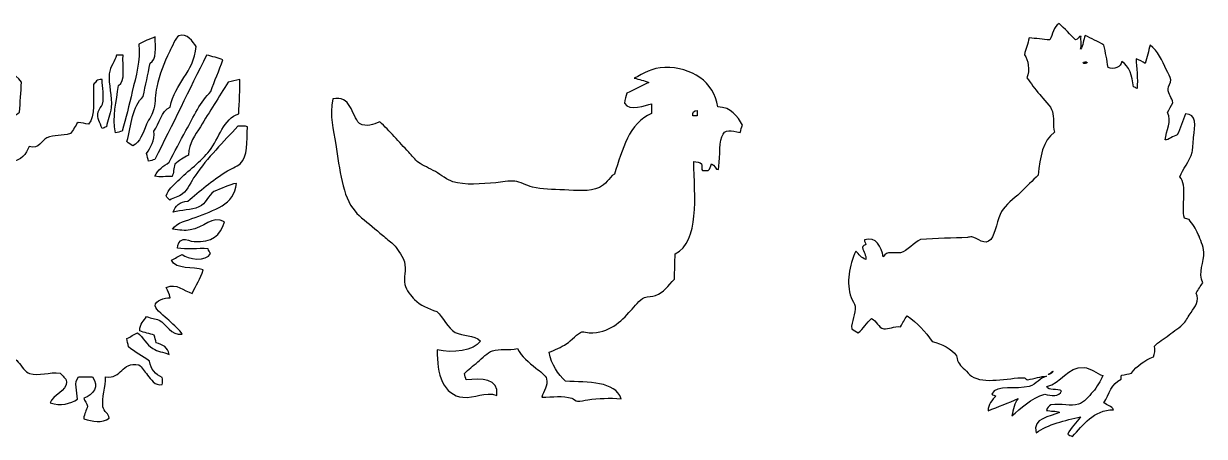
# Model space of a CAD drawing. Header units: centimetres. Extents: x -66 to 65, y -66 to 66.
# Drawn here: x -13.32 to 1.79, y -2.05 to 3.23 of the extents above; entities that cross this region are included whole.
import ezdxf

# ---------------------------------------------------------------- set-up
doc = ezdxf.new("R2010")
doc.units = ezdxf.units.CM
doc.header["$MEASUREMENT"] = 0
doc.layers.add('Layer 1', color=7, linetype='Continuous')

msp = doc.modelspace()

# ---------------------------------------------------------------- linework, layer by layer
at = {"layer": 'Layer 1'}
for points, knots in [([(-0.58831, -1.56724), (-0.71253, -1.62346), (-0.84898, -1.66752), (-0.9732, -1.72377), (-0.9732, -1.72377), (-0.97915, -1.64823), (-0.92319, -1.57809), (-0.87533, -1.53462), (-0.87533, -1.53462), (-0.88639, -1.51959), (-0.91888, -1.52599), (-0.92753, -1.50856), (-0.92753, -1.50856), (-0.86578, -1.3805), (-0.61008, -1.4571), (-0.45133, -1.41069), (-0.45133, -1.41069), (-0.35021, -1.38114), (-0.31454, -1.30541), (-0.22953, -1.28022), (-0.22953, -1.28022), (-0.29361, -1.28361), (-0.39061, -1.31049), (-0.46437, -1.32589), (-0.46437, -1.32589), (-0.49313, -1.33076), (-0.49109, -1.30478), (-0.51004, -1.2998), (-0.51004, -1.2998), (-0.73012, -1.30062), (-1.02473, -1.38867), (-1.18848, -1.28025), (-1.18848, -1.28025), (-1.21563, -1.26228), (-1.24468, -1.22183), (-1.27331, -1.19548), (-1.27331, -1.19548), (-1.32816, -1.14481), (-1.36869, -1.11579), (-1.37764, -1.01932), (-1.37764, -1.01932), (-1.45093, -0.92732), (-1.56073, -0.87189), (-1.6908, -0.8367), (-1.6908, -0.8367), (-1.77859, -0.70922), (-1.88183, -0.59717), (-2.01042, -0.5105), (-2.01042, -0.5105), (-2.04579, -0.54908), (-2.06736, -0.60146), (-2.09522, -0.6475), (-2.09522, -0.6475), (-2.1805, -0.63837), (-2.24791, -0.68452), (-2.31051, -0.67361), (-2.31051, -0.67361), (-2.38086, -0.66131), (-2.40507, -0.56902), (-2.46709, -0.54312), (-2.46709, -0.54312), (-2.53054, -0.59707), (-2.57274, -0.67226), (-2.63666, -0.72576), (-2.63666, -0.72576), (-2.66836, -0.71179), (-2.69569, -0.69348), (-2.72146, -0.67358), (-2.72146, -0.67358), (-2.73056, -0.58296), (-2.66489, -0.48057), (-2.67579, -0.38651), (-2.67579, -0.38651), (-2.67981, -0.35169), (-2.71381, -0.31399), (-2.72799, -0.27565), (-2.72799, -0.27565), (-2.79707, -0.08854), (-2.74953, 0.13633), (-2.66928, 0.318), (-2.66928, 0.318), (-2.62666, 0.28233), (-2.60335, 0.22735), (-2.53879, 0.21362), (-2.53879, 0.21362), (-2.53331, 0.25831), (-2.57192, 0.31527), (-2.58446, 0.36369), (-2.58446, 0.36369), (-2.58351, 0.39097), (-2.55525, 0.39094), (-2.53879, 0.40282), (-2.53879, 0.40282), (-2.53972, 0.42798), (-2.56083, 0.43298), (-2.55834, 0.46153), (-2.55834, 0.46153), (-2.40263, 0.51453), (-2.34323, 0.36546), (-2.31699, 0.24626), (-2.31699, 0.24626), (-2.27357, 0.33027), (-2.17218, 0.28473), (-2.09519, 0.29844), (-2.09519, 0.29844), (-2.01269, 0.31318), (-1.91593, 0.43579), (-1.84079, 0.46804), (-1.84079, 0.46804), (-1.63822, 0.48397), (-1.41949, 0.48225), (-1.24064, 0.49413), (-1.24064, 0.49413), (-1.2226, 0.49537), (-1.19974, 0.50336), (-1.1819, 0.50064), (-1.1819, 0.50064), (-1.11769, 0.49104), (-1.00944, 0.38018), (-0.94057, 0.46804), (-0.94057, 0.46804), (-0.87776, 0.54813), (-0.8554, 0.73649), (-0.80357, 0.82684), (-0.80357, 0.82684), (-0.75883, 0.90481), (-0.63696, 0.99345), (-0.5687, 1.06168), (-0.5687, 1.06168), (-0.48033, 1.15008), (-0.40572, 1.22027), (-0.33388, 1.29002), (-0.33388, 1.29002), (-0.31213, 1.52047), (-0.27435, 1.73494), (-0.1251, 1.83797), (-0.1251, 1.83797), (-0.15352, 1.93565), (-0.12753, 2.02492), (-0.15119, 2.10541), (-0.15119, 2.10541), (-0.16923, 2.16679), (-0.27255, 2.26839), (-0.31428, 2.32068), (-0.31428, 2.32068), (-0.37476, 2.39648), (-0.43157, 2.46326), (-0.47737, 2.53597), (-0.47737, 2.53597), (-0.44041, 2.62887), (-0.45808, 2.76838), (-0.50997, 2.82953), (-0.50997, 2.82953), (-0.49333, 2.90422), (-0.46544, 2.96767), (-0.45126, 3.0448), (-0.45126, 3.0448), (-0.35871, 3.03953), (-0.27603, 3.0244), (-0.18379, 3.01871), (-0.18379, 3.01871), (-0.14826, 3.09187), (-0.13717, 3.18953), (-0.06637, 3.22744), (-0.06637, 3.22744), (0.00763, 3.16227), (0.07434, 3.08983), (0.14236, 3.01871), (0.14236, 3.01871), (0.17374, 3.02228), (0.18789, 3.07737), (0.21414, 3.06438), (0.21414, 3.06438), (0.21036, 3.01162), (0.2221, 2.94339), (0.2076, 2.90129), (0.2076, 2.90129), (0.24141, 2.94577), (0.24575, 3.01969), (0.26634, 3.07742), (0.26634, 3.07742), (0.34619, 3.03548), (0.43144, 2.999), (0.50772, 2.95346), (0.50772, 2.95346), (0.52582, 2.85855), (0.54794, 2.76756), (0.5599, 2.66644), (0.5599, 2.66644), (0.63306, 2.63114), (0.72989, 2.67099), (0.73603, 2.7447), (0.73603, 2.7447), (0.83332, 2.68329), (0.87025, 2.56148), (0.88605, 2.41852), (0.88605, 2.41852), (0.90611, 2.41685), (0.91537, 2.40439), (0.93172, 2.39897), (0.93172, 2.39897), (0.94431, 2.51475), (0.92161, 2.67578), (0.91868, 2.7773), (0.91868, 2.7773), (0.96194, 2.76185), (0.99996, 2.74116), (1.0361, 2.71859), (1.0361, 2.71859), (1.06007, 2.79466), (1.0774, 2.87737), (1.10137, 2.95343), (1.10137, 2.95343), (1.19659, 2.88006), (1.25372, 2.75997), (1.3101, 2.63379), (1.3101, 2.63379), (1.32777, 2.59421), (1.36003, 2.54312), (1.36233, 2.50983), (1.36233, 2.50983), (1.36511, 2.46826), (1.33, 2.43167), (1.32971, 2.39241), (1.32971, 2.39241), (1.32918, 2.32261), (1.37937, 2.28089), (1.38842, 2.2163), (1.38842, 2.2163), (1.36842, 2.17323), (1.34643, 2.13216), (1.3232, 2.09237), (1.3232, 2.09237), (1.37882, 1.98291), (1.30428, 1.85774), (1.29055, 1.7401), (1.29055, 1.7401), (1.33915, 1.73946), (1.39133, 1.79148), (1.44713, 1.80532), (1.44713, 1.80532), (1.48716, 1.88927), (1.51425, 1.98611), (1.55151, 2.07276), (1.55151, 2.07276), (1.70322, 2.0716), (1.67314, 1.92465), (1.65589, 1.77272), (1.65589, 1.77272), (1.64787, 1.70229), (1.64504, 1.6213), (1.63631, 1.58354), (1.63631, 1.58354), (1.6085, 1.46331), (1.51119, 1.36346), (1.47973, 1.27041), (1.47973, 1.27041), (1.5822, 1.15495), (1.49521, 0.89393), (1.53849, 0.74201), (1.53849, 0.74201), (1.55532, 0.73275), (1.57932, 0.73069), (1.59715, 0.72246), (1.59715, 0.72246), (1.64057, 0.67034), (1.68531, 0.60424), (1.71457, 0.53331), (1.71457, 0.53331), (1.74116, 0.46891), (1.78188, 0.37998), (1.78635, 0.305), (1.78635, 0.305), (1.79355, 0.1835), (1.70954, 0.04042), (1.77331, -0.08642), (1.77331, -0.08642), (1.74344, -0.1283), (1.71547, -0.17212), (1.68851, -0.21689), (1.68851, -0.21689), (1.73378, -0.31772), (1.6748, -0.38778), (1.62326, -0.46478), (1.62326, -0.46478), (1.59058, -0.5136), (1.56204, -0.56926), (1.53193, -0.60178), (1.53193, -0.60178), (1.48269, -0.65501), (1.40215, -0.70441), (1.34278, -0.75183), (1.34278, -0.75183), (1.27364, -0.807), (1.20451, -0.8474), (1.1536, -0.89531), (1.1536, -0.89531), (1.17048, -0.93775), (1.15786, -1.00276), (1.14056, -1.03234), (1.14056, -1.03234), (1.0283, -1.08314), (0.92781, -1.14577), (0.86005, -1.2411), (0.86005, -1.2411), (0.82198, -1.25303), (0.77792, -1.25904), (0.73612, -1.26719), (0.73612, -1.26719), (0.72138, -1.27206), (0.73353, -1.30378), (0.72958, -1.31939), (0.72958, -1.31939), (0.60509, -1.36889), (0.57575, -1.51344), (0.50781, -1.61948), (0.50781, -1.61948), (0.54223, -1.65676), (0.61303, -1.65774), (0.63174, -1.71079), (0.63174, -1.71079), (0.36657, -1.70981), (0.24804, -1.90902), (0.10334, -2.04999), (0.10334, -2.04999), (0.07916, -2.04592), (0.06516, -2.03165), (0.04463, -2.0239), (0.04463, -2.0239), (0.08268, -1.93368), (0.15665, -1.87936), (0.20769, -1.8021), (0.20769, -1.8021), (0.0192, -1.84409), (-0.21556, -1.89637), (-0.35984, -2.00432), (-0.35984, -2.00432), (-0.41371, -1.81493), (-0.18238, -1.79964), (-0.05975, -1.74341), (-0.05975, -1.74341), (-0.10515, -1.72359), (-0.17651, -1.7297), (-0.22935, -1.71732), (-0.22935, -1.71732), (-0.22435, -1.67888), (-0.19167, -1.66803), (-0.17064, -1.64556), (-0.17064, -1.64556), (-0.03546, -1.63138), (0.08114, -1.66712), (0.18163, -1.63905), (0.18163, -1.63905), (0.25077, -1.61971), (0.31868, -1.5339), (0.36425, -1.48244), (0.36425, -1.48244), (0.42251, -1.41677), (0.46434, -1.34314), (0.49474, -1.27371), (0.49474, -1.27371), (0.41288, -1.2445), (0.34033, -1.17687), (0.25336, -1.16936), (0.25336, -1.16936), (0.04212, -1.15105), (-0.04382, -1.37992), (-0.22281, -1.41071), (-0.22281, -1.41071), (-0.2122, -1.47252), (-0.07845, -1.43378), (-0.03366, -1.46942), (-0.03366, -1.46942), (-0.06446, -1.5475), (-0.1691, -1.53607), (-0.24895, -1.50858), (-0.24895, -1.50858), (-0.42656, -1.5615), (-0.55933, -1.69392), (-0.67294, -1.78906), (-0.67294, -1.78906), (-0.64922, -1.71073), (-0.64247, -1.61527), (-0.58831, -1.56724)], [0, 0, 0, 0, 0.01030928, 0.01030928, 0.01030928, 0.01030928, 0.02061856, 0.02061856, 0.02061856, 0.02061856, 0.03092784, 0.03092784, 0.03092784, 0.03092784, 0.04123711, 0.04123711, 0.04123711, 0.04123711, 0.05154639, 0.05154639, 0.05154639, 0.05154639, 0.06185567, 0.06185567, 0.06185567, 0.06185567, 0.07216495, 0.07216495, 0.07216495, 0.07216495, 0.08247423, 0.08247423, 0.08247423, 0.08247423, 0.09278351, 0.09278351, 0.09278351, 0.09278351, 0.10309278, 0.10309278, 0.10309278, 0.10309278, 0.11340206, 0.11340206, 0.11340206, 0.11340206, 0.12371134, 0.12371134, 0.12371134, 0.12371134, 0.13402062, 0.13402062, 0.13402062, 0.13402062, 0.1443299, 0.1443299, 0.1443299, 0.1443299, 0.15463918, 0.15463918, 0.15463918, 0.15463918, 0.16494845, 0.16494845, 0.16494845, 0.16494845, 0.17525773, 0.17525773, 0.17525773, 0.17525773, 0.18556701, 0.18556701, 0.18556701, 0.18556701, 0.19587629, 0.19587629, 0.19587629, 0.19587629, 0.20618557, 0.20618557, 0.20618557, 0.20618557, 0.21649485, 0.21649485, 0.21649485, 0.21649485, 0.22680412, 0.22680412, 0.22680412, 0.22680412, 0.2371134, 0.2371134, 0.2371134, 0.2371134, 0.24742268, 0.24742268, 0.24742268, 0.24742268, 0.25773196, 0.25773196, 0.25773196, 0.25773196, 0.26804124, 0.26804124, 0.26804124, 0.26804124, 0.27835052, 0.27835052, 0.27835052, 0.27835052, 0.28865979, 0.28865979, 0.28865979, 0.28865979, 0.29896907, 0.29896907, 0.29896907, 0.29896907, 0.30927835, 0.30927835, 0.30927835, 0.30927835, 0.31958763, 0.31958763, 0.31958763, 0.31958763, 0.32989691, 0.32989691, 0.32989691, 0.32989691, 0.34020619, 0.34020619, 0.34020619, 0.34020619, 0.35051546, 0.35051546, 0.35051546, 0.35051546, 0.36082474, 0.36082474, 0.36082474, 0.36082474, 0.37113402, 0.37113402, 0.37113402, 0.37113402, 0.3814433, 0.3814433, 0.3814433, 0.3814433, 0.39175258, 0.39175258, 0.39175258, 0.39175258, 0.40206186, 0.40206186, 0.40206186, 0.40206186, 0.41237113, 0.41237113, 0.41237113, 0.41237113, 0.42268041, 0.42268041, 0.42268041, 0.42268041, 0.43298969, 0.43298969, 0.43298969, 0.43298969, 0.44329897, 0.44329897, 0.44329897, 0.44329897, 0.45360825, 0.45360825, 0.45360825, 0.45360825, 0.46391753, 0.46391753, 0.46391753, 0.46391753, 0.4742268, 0.4742268, 0.4742268, 0.4742268, 0.48453608, 0.48453608, 0.48453608, 0.48453608, 0.49484536, 0.49484536, 0.49484536, 0.49484536, 0.50515464, 0.50515464, 0.50515464, 0.50515464, 0.51546392, 0.51546392, 0.51546392, 0.51546392, 0.5257732, 0.5257732, 0.5257732, 0.5257732, 0.53608247, 0.53608247, 0.53608247, 0.53608247, 0.54639175, 0.54639175, 0.54639175, 0.54639175, 0.55670103, 0.55670103, 0.55670103, 0.55670103, 0.56701031, 0.56701031, 0.56701031, 0.56701031, 0.57731959, 0.57731959, 0.57731959, 0.57731959, 0.58762887, 0.58762887, 0.58762887, 0.58762887, 0.59793814, 0.59793814, 0.59793814, 0.59793814, 0.60824742, 0.60824742, 0.60824742, 0.60824742, 0.6185567, 0.6185567, 0.6185567, 0.6185567, 0.62886598, 0.62886598, 0.62886598, 0.62886598, 0.63917526, 0.63917526, 0.63917526, 0.63917526, 0.64948454, 0.64948454, 0.64948454, 0.64948454, 0.65979381, 0.65979381, 0.65979381, 0.65979381, 0.67010309, 0.67010309, 0.67010309, 0.67010309, 0.68041237, 0.68041237, 0.68041237, 0.68041237, 0.69072165, 0.69072165, 0.69072165, 0.69072165, 0.70103093, 0.70103093, 0.70103093, 0.70103093, 0.71134021, 0.71134021, 0.71134021, 0.71134021, 0.72164948, 0.72164948, 0.72164948, 0.72164948, 0.73195876, 0.73195876, 0.73195876, 0.73195876, 0.74226804, 0.74226804, 0.74226804, 0.74226804, 0.75257732, 0.75257732, 0.75257732, 0.75257732, 0.7628866, 0.7628866, 0.7628866, 0.7628866, 0.77319588, 0.77319588, 0.77319588, 0.77319588, 0.78350515, 0.78350515, 0.78350515, 0.78350515, 0.79381443, 0.79381443, 0.79381443, 0.79381443, 0.80412371, 0.80412371, 0.80412371, 0.80412371, 0.81443299, 0.81443299, 0.81443299, 0.81443299, 0.82474227, 0.82474227, 0.82474227, 0.82474227, 0.83505155, 0.83505155, 0.83505155, 0.83505155, 0.84536082, 0.84536082, 0.84536082, 0.84536082, 0.8556701, 0.8556701, 0.8556701, 0.8556701, 0.86597938, 0.86597938, 0.86597938, 0.86597938, 0.87628866, 0.87628866, 0.87628866, 0.87628866, 0.88659794, 0.88659794, 0.88659794, 0.88659794, 0.89690722, 0.89690722, 0.89690722, 0.89690722, 0.90721649, 0.90721649, 0.90721649, 0.90721649, 0.91752577, 0.91752577, 0.91752577, 0.91752577, 0.92783505, 0.92783505, 0.92783505, 0.92783505, 0.93814433, 0.93814433, 0.93814433, 0.93814433, 0.94845361, 0.94845361, 0.94845361, 0.94845361, 0.95876289, 0.95876289, 0.95876289, 0.95876289, 0.96907216, 0.96907216, 0.96907216, 0.96907216, 0.97938144, 0.97938144, 0.97938144, 0.97938144, 1, 1, 1, 1]), ([(-11.1141, 2.93522), (-11.14315, 2.59576), (-11.38876, 2.47286), (-11.44573, 2.16137), (-11.44573, 2.16137), (-11.5654, 2.10909), (-11.57691, 1.94862), (-11.65454, 1.85429), (-11.65454, 1.85429), (-11.63747, 1.73274), (-11.70111, 1.6444), (-11.74667, 1.5656), (-11.74667, 1.5656), (-11.7346, 1.53673), (-11.7322, 1.49816), (-11.72209, 1.46736), (-11.72209, 1.46736), (-11.691, 1.47109), (-11.66811, 1.48297), (-11.64227, 1.49191), (-11.64227, 1.49191), (-11.41542, 1.93038), (-11.20306, 2.38345), (-10.97896, 2.82464), (-10.97896, 2.82464), (-10.90615, 2.80739), (-10.83394, 2.7895), (-10.77012, 2.76323), (-10.77012, 2.76323), (-10.82103, 2.62784), (-10.87712, 2.49761), (-10.92368, 2.35789), (-10.92368, 2.35789), (-11.05706, 2.2401), (-11.14794, 2.03221), (-11.24303, 1.86042), (-11.24303, 1.86042), (-11.31862, 1.72384), (-11.38956, 1.58824), (-11.45798, 1.4551), (-11.45798, 1.4551), (-11.53026, 1.40658), (-11.60366, 1.35919), (-11.64226, 1.27698), (-11.64226, 1.27698), (-11.58045, 1.26301), (-11.49303, 1.27465), (-11.42115, 1.27084), (-11.42115, 1.27084), (-11.40104, 1.31627), (-11.39956, 1.38027), (-11.38429, 1.43054), (-11.38429, 1.43054), (-11.33479, 1.47727), (-11.27245, 1.51116), (-11.21231, 1.54722), (-11.21231, 1.54722), (-11.20477, 1.70589), (-11.12791, 1.79871), (-11.05875, 1.90957), (-11.05875, 1.90957), (-10.94024, 2.09975), (-10.82184, 2.29081), (-10.70254, 2.48075), (-10.70254, 2.48075), (-10.65367, 2.49125), (-10.60636, 2.50332), (-10.55517, 2.51147), (-10.55517, 2.51147), (-10.55104, 2.40302), (-10.56014, 2.21228), (-10.56745, 2.07541), (-10.56745, 2.07541), (-10.76369, 2.01151), (-10.81973, 1.75942), (-10.9421, 1.60249), (-10.9421, 1.60249), (-11.0482, 1.46647), (-11.21772, 1.34529), (-11.34744, 1.21556), (-11.34744, 1.21556), (-11.4152, 1.14777), (-11.47097, 1.11219), (-11.49481, 1.02519), (-11.49481, 1.02519), (-11.49002, 0.9972), (-11.46163, 0.9928), (-11.45184, 0.96987), (-11.45184, 0.96987), (-11.40321, 1.00427), (-11.33394, 1.01096), (-11.28597, 1.04975), (-11.28597, 1.04975), (-11.22316, 1.10058), (-11.17694, 1.2094), (-11.12629, 1.28314), (-11.12629, 1.28314), (-10.96915, 1.51206), (-10.75915, 1.71817), (-10.57971, 1.91571), (-10.57971, 1.91571), (-10.54002, 1.9124), (-10.48658, 1.92283), (-10.45684, 1.90957), (-10.45684, 1.90957), (-10.46592, 1.71111), (-10.44517, 1.53561), (-10.54897, 1.43665), (-10.54897, 1.43665), (-10.59472, 1.39307), (-10.67457, 1.36992), (-10.73323, 1.33227), (-10.73323, 1.33227), (-10.90481, 1.22207), (-11.06962, 1.08555), (-11.21842, 0.95762), (-11.21842, 0.95762), (-11.32603, 0.95471), (-11.37688, 0.89502), (-11.40879, 0.81636), (-11.40879, 0.81636), (-11.30071, 0.84644), (-11.17794, 0.8407), (-11.07716, 0.88391), (-11.07716, 0.88391), (-10.98882, 0.92182), (-10.95839, 1.03401), (-10.88674, 1.08047), (-10.88674, 1.08047), (-10.79281, 1.11362), (-10.69137, 1.17146), (-10.59813, 1.18487), (-10.59813, 1.18487), (-10.62528, 0.90851), (-10.88385, 0.843), (-11.12629, 0.74884), (-11.12629, 0.74884), (-11.23099, 0.70817), (-11.35338, 0.6873), (-11.41495, 0.60144), (-11.41495, 0.60144), (-11.32989, 0.58612), (-11.2566, 0.57842), (-11.1877, 0.58916), (-11.1877, 0.58916), (-11.02337, 0.61475), (-10.89907, 0.77963), (-10.75167, 0.69354), (-10.75167, 0.69354), (-10.79964, 0.51894), (-10.90883, 0.42631), (-11.1386, 0.44171), (-11.1386, 0.44171), (-11.18638, 0.44491), (-11.24054, 0.47214), (-11.27989, 0.46632), (-11.27989, 0.46632), (-11.32971, 0.45889), (-11.35403, 0.39713), (-11.35355, 0.35575), (-11.35355, 0.35575), (-11.23483, 0.34141), (-11.0895, 0.35371), (-10.96048, 0.34964), (-10.96048, 0.34964), (-10.95371, 0.32572), (-10.94352, 0.30519), (-10.92979, 0.2882), (-10.92979, 0.2882), (-10.97392, 0.18131), (-11.22435, 0.21171), (-11.29214, 0.27592), (-11.29214, 0.27592), (-11.34077, 0.25494), (-11.38041, 0.22499), (-11.42726, 0.20221), (-11.42726, 0.20221), (-11.37797, 0.07545), (-11.14982, 0.12754), (-11.02189, 0.07936), (-11.02189, 0.07936), (-11.05679, -0.03309), (-11.11807, -0.11929), (-11.16315, -0.22155), (-11.16315, -0.22155), (-11.27393, -0.19215), (-11.36206, -0.08352), (-11.49481, -0.14786), (-11.49481, -0.14786), (-11.47764, -0.19003), (-11.45697, -0.22874), (-11.4457, -0.27684), (-11.4457, -0.27684), (-11.51933, -0.27896), (-11.63821, -0.30912), (-11.63607, -0.38122), (-11.63607, -0.38122), (-11.63456, -0.43279), (-11.51005, -0.52187), (-11.46412, -0.56548), (-11.46412, -0.56548), (-11.39234, -0.63361), (-11.32455, -0.68317), (-11.29214, -0.74357), (-11.29214, -0.74357), (-11.43467, -0.76087), (-11.49312, -0.61358), (-11.58694, -0.56548), (-11.58694, -0.56548), (-11.6411, -0.53773), (-11.6842, -0.54918), (-11.74664, -0.51637), (-11.74664, -0.51637), (-11.77728, -0.57577), (-11.83967, -0.6035), (-11.83263, -0.70065), (-11.83263, -0.70065), (-11.77918, -0.72703), (-11.70669, -0.73438), (-11.64835, -0.7559), (-11.64835, -0.7559), (-11.64025, -0.78876), (-11.63189, -0.82131), (-11.6238, -0.85417), (-11.6238, -0.85417), (-11.54122, -0.876), (-11.47346, -0.91264), (-11.45796, -1.00157), (-11.45796, -1.00157), (-11.53435, -0.9718), (-11.60713, -0.96479), (-11.6668, -0.92788), (-11.6668, -0.92788), (-11.74795, -0.87761), (-11.78954, -0.78154), (-11.86331, -0.72521), (-11.86331, -0.72521), (-11.91083, -0.74733), (-11.95097, -0.77678), (-11.99843, -0.7989), (-11.99843, -0.7989), (-11.99608, -0.83748), (-11.98409, -0.8665), (-11.98001, -0.9033), (-11.98001, -0.9033), (-11.89854, -0.97331), (-11.79821, -1.02451), (-11.70979, -1.08756), (-11.70979, -1.08756), (-11.69391, -1.19453), (-11.63211, -1.25557), (-11.55009, -1.29637), (-11.55009, -1.29637), (-11.5403, -1.31547), (-11.5403, -1.36942), (-11.55009, -1.3885), (-11.55009, -1.3885), (-11.64727, -1.4067), (-11.68786, -1.32032), (-11.73435, -1.26565), (-11.73435, -1.26565), (-11.77605, -1.2166), (-11.80658, -1.1663), (-11.84492, -1.13669), (-11.84492, -1.13669), (-12.08262, -1.09343), (-12.05312, -1.31745), (-12.27484, -1.29023), (-12.27484, -1.29023), (-12.2673, -1.41347), (-12.32477, -1.55807), (-12.30553, -1.67099), (-12.30553, -1.67099), (-12.29463, -1.73507), (-12.22928, -1.76021), (-12.22568, -1.81842), (-12.22568, -1.81842), (-12.32125, -1.88404), (-12.43796, -1.85866), (-12.55117, -1.82456), (-12.55117, -1.82456), (-12.54773, -1.75839), (-12.51751, -1.71904), (-12.50206, -1.66486), (-12.50206, -1.66486), (-12.51254, -1.62417), (-12.54196, -1.60237), (-12.55117, -1.56046), (-12.55117, -1.56046), (-12.43068, -1.52718), (-12.34625, -1.40698), (-12.44065, -1.29024), (-12.44065, -1.29024), (-12.5, -1.29024), (-12.5594, -1.29024), (-12.61871, -1.29024), (-12.61871, -1.29024), (-12.68165, -1.35964), (-12.63601, -1.47177), (-12.63101, -1.57276), (-12.63101, -1.57276), (-12.72319, -1.63282), (-12.84434, -1.66563), (-12.98105, -1.62187), (-12.98105, -1.62187), (-12.95404, -1.52374), (-12.76224, -1.46801), (-12.77224, -1.35165), (-12.77224, -1.35165), (-12.77653, -1.30151), (-12.82788, -1.28418), (-12.85206, -1.24108), (-12.85206, -1.24108), (-12.99187, -1.22438), (-13.12249, -1.28087), (-13.24513, -1.24722), (-13.24513, -1.24722), (-13.29342, -1.23399), (-13.35088, -1.14567), (-13.39253, -1.09982), (-13.39253, -1.09982), (-13.43624, -1.05172), (-13.49611, -0.98475), (-13.53993, -0.95856), (-13.53993, -0.95856), (-13.66529, -0.88352), (-13.76424, -0.88519), (-13.89, -0.81119), (-13.89, -0.81119), (-13.9036, -0.77563), (-13.92913, -0.75208), (-13.93911, -0.7129), (-13.93911, -0.7129), (-14.07249, -0.63538), (-14.20346, -0.5555), (-14.33831, -0.47954), (-14.33831, -0.47954), (-14.33831, -0.45493), (-14.33831, -0.43041), (-14.33831, -0.4058), (-14.33831, -0.4058), (-14.38707, -0.3519), (-14.46142, -0.34413), (-14.51029, -0.29526), (-14.51029, -0.29526), (-14.55582, -0.24973), (-14.58956, -0.16979), (-14.62694, -0.11103), (-14.62694, -0.11103), (-14.66766, -0.04711), (-14.70362, 0.0152), (-14.74365, 0.07325), (-14.74365, 0.07325), (-14.74833, 0.18292), (-14.68565, 0.26486), (-14.70068, 0.35575), (-14.70068, 0.35575), (-14.70962, 0.40978), (-14.80717, 0.47717), (-14.76209, 0.583), (-14.76209, 0.583), (-14.79683, 0.60761), (-14.84059, 0.62322), (-14.87874, 0.64438), (-14.87874, 0.64438), (-14.86022, 0.7618), (-14.90721, 0.87351), (-14.89104, 0.96379), (-14.89104, 0.96379), (-14.87826, 1.03517), (-14.80354, 1.07005), (-14.78664, 1.12958), (-14.78664, 1.12958), (-14.78696, 1.29606), (-14.70967, 1.43726), (-14.59008, 1.50423), (-14.59008, 1.50423), (-14.57368, 1.63314), (-14.50679, 1.71161), (-14.41815, 1.76834), (-14.41815, 1.76834), (-14.41868, 1.83041), (-14.357, 1.87042), (-14.35055, 1.94643), (-14.35055, 1.94643), (-14.34314, 2.03422), (-14.39974, 2.11846), (-14.35055, 2.1921), (-14.35055, 2.1921), (-14.32631, 2.22843), (-14.28202, 2.24674), (-14.19701, 2.24737), (-14.19701, 2.24737), (-14.19267, 2.32328), (-14.11107, 2.42885), (-14.03731, 2.47459), (-14.03731, 2.47459), (-14.00291, 2.49597), (-13.94375, 2.50777), (-13.88996, 2.52986), (-13.88996, 2.52986), (-13.84308, 2.54915), (-13.79661, 2.57997), (-13.75484, 2.59127), (-13.75484, 2.59127), (-13.59702, 2.63395), (-13.42382, 2.6036), (-13.3495, 2.48073), (-13.3495, 2.48073), (-13.35556, 2.34963), (-13.36564, 2.22255), (-13.37411, 2.0938), (-13.37411, 2.0938), (-13.43512, 2.05245), (-13.50444, 2.01945), (-13.51534, 1.92799), (-13.51534, 1.92799), (-13.70825, 1.87523), (-13.71338, 1.63473), (-13.90841, 1.58406), (-13.90841, 1.58406), (-14.02348, 1.41909), (-14.21617, 1.30315), (-14.14791, 0.96377), (-14.14791, 0.96377), (-14.09965, 0.93348), (-14.05856, 0.87976), (-13.98826, 0.90233), (-13.98826, 0.90233), (-13.92823, 0.92157), (-13.91373, 1.03814), (-13.86539, 1.06817), (-13.86539, 1.06817), (-13.83062, 1.06817), (-13.7958, 1.06817), (-13.76101, 1.06817), (-13.76101, 1.06817), (-13.72397, 1.13347), (-13.70304, 1.21488), (-13.67502, 1.28923), (-13.67502, 1.28923), (-13.55281, 1.28981), (-13.53027, 1.39017), (-13.47851, 1.46121), (-13.47851, 1.46121), (-13.35336, 1.47735), (-13.29013, 1.55538), (-13.25123, 1.65774), (-13.25123, 1.65774), (-13.11949, 1.6139), (-13.09457, 1.73516), (-13.02398, 1.76831), (-13.02398, 1.76831), (-12.92802, 1.81337), (-12.83605, 1.78321), (-12.72307, 1.82356), (-12.72307, 1.82356), (-12.68063, 1.86097), (-12.66428, 1.92447), (-12.62478, 1.96482), (-12.62478, 1.96482), (-12.5762, 1.96016), (-12.53651, 1.94662), (-12.48968, 1.94027), (-12.48968, 1.94027), (-12.4021, 2.04306), (-12.43316, 2.26454), (-12.42827, 2.45002), (-12.42827, 2.45002), (-12.39821, 2.47727), (-12.38456, 2.52098), (-12.3177, 2.51146), (-12.3177, 2.51146), (-12.31648, 2.4133), (-12.28746, 2.30183), (-12.31159, 2.19822), (-12.31159, 2.19822), (-12.31977, 2.16306), (-12.35993, 2.13848), (-12.36684, 2.09995), (-12.36684, 2.09995), (-12.38227, 2.01454), (-12.34467, 1.96522), (-12.31773, 1.88498), (-12.31773, 1.88498), (-12.29498, 1.88882), (-12.28177, 1.90226), (-12.26246, 1.90953), (-12.26246, 1.90953), (-12.24492, 1.98967), (-12.211, 2.061), (-12.20105, 2.15522), (-12.20105, 2.15522), (-12.18626, 2.29513), (-12.23907, 2.45399), (-12.22563, 2.58514), (-12.22563, 2.58514), (-12.21584, 2.68079), (-12.14713, 2.74815), (-12.13353, 2.82467), (-12.13353, 2.82467), (-12.10485, 2.82467), (-12.07619, 2.82467), (-12.04754, 2.82467), (-12.04754, 2.82467), (-12.05934, 2.68703), (-12.00894, 2.48719), (-12.10895, 2.43774), (-12.10895, 2.43774), (-12.12848, 2.22795), (-12.19208, 2.03949), (-12.14583, 1.82973), (-12.14583, 1.82973), (-12.11202, 1.83277), (-12.09106, 1.84867), (-12.05981, 1.85428), (-12.05981, 1.85428), (-12.01319, 2.01467), (-11.97215, 2.18459), (-11.93083, 2.35789), (-11.93083, 2.35789), (-11.88487, 2.55069), (-11.82309, 2.76257), (-11.84487, 2.9659), (-11.84487, 2.9659), (-11.78195, 3.00331), (-11.70903, 3.03072), (-11.63603, 3.05803), (-11.63603, 3.05803), (-11.63971, 2.92653), (-11.60989, 2.76164), (-11.7036, 2.72021), (-11.7036, 2.72021), (-11.72633, 2.57305), (-11.76517, 2.44195), (-11.78956, 2.29645), (-11.78956, 2.29645), (-11.92952, 2.17434), (-11.94516, 1.92796), (-11.9984, 1.71913), (-11.9984, 1.71913), (-11.98088, 1.69365), (-11.94829, 1.68328), (-11.92469, 1.66386), (-11.92469, 1.66386), (-11.82769, 1.71098), (-11.79989, 1.82097), (-11.74663, 1.94024), (-11.74663, 1.94024), (-11.71533, 2.0102), (-11.66905, 2.07266), (-11.6545, 2.13675), (-11.6545, 2.13675), (-11.63365, 2.22853), (-11.63913, 2.32307), (-11.61764, 2.41311), (-11.61764, 2.41311), (-11.57703, 2.58355), (-11.52861, 2.71754), (-11.45183, 2.87375), (-11.45183, 2.87375), (-11.42654, 2.92521), (-11.37169, 3.05353), (-11.33512, 3.07028), (-11.33512, 3.07028), (-11.22922, 3.11879), (-11.15609, 2.99095), (-11.1141, 2.93522)], [0, 0, 0, 0, 0.00699301, 0.00699301, 0.00699301, 0.00699301, 0.01398601, 0.01398601, 0.01398601, 0.01398601, 0.02097902, 0.02097902, 0.02097902, 0.02097902, 0.02797203, 0.02797203, 0.02797203, 0.02797203, 0.03496503, 0.03496503, 0.03496503, 0.03496503, 0.04195804, 0.04195804, 0.04195804, 0.04195804, 0.04895105, 0.04895105, 0.04895105, 0.04895105, 0.05594406, 0.05594406, 0.05594406, 0.05594406, 0.06293706, 0.06293706, 0.06293706, 0.06293706, 0.06993007, 0.06993007, 0.06993007, 0.06993007, 0.07692308, 0.07692308, 0.07692308, 0.07692308, 0.08391608, 0.08391608, 0.08391608, 0.08391608, 0.09090909, 0.09090909, 0.09090909, 0.09090909, 0.0979021, 0.0979021, 0.0979021, 0.0979021, 0.1048951, 0.1048951, 0.1048951, 0.1048951, 0.11188811, 0.11188811, 0.11188811, 0.11188811, 0.11888112, 0.11888112, 0.11888112, 0.11888112, 0.12587413, 0.12587413, 0.12587413, 0.12587413, 0.13286713, 0.13286713, 0.13286713, 0.13286713, 0.13986014, 0.13986014, 0.13986014, 0.13986014, 0.14685315, 0.14685315, 0.14685315, 0.14685315, 0.15384615, 0.15384615, 0.15384615, 0.15384615, 0.16083916, 0.16083916, 0.16083916, 0.16083916, 0.16783217, 0.16783217, 0.16783217, 0.16783217, 0.17482517, 0.17482517, 0.17482517, 0.17482517, 0.18181818, 0.18181818, 0.18181818, 0.18181818, 0.18881119, 0.18881119, 0.18881119, 0.18881119, 0.1958042, 0.1958042, 0.1958042, 0.1958042, 0.2027972, 0.2027972, 0.2027972, 0.2027972, 0.20979021, 0.20979021, 0.20979021, 0.20979021, 0.21678322, 0.21678322, 0.21678322, 0.21678322, 0.22377622, 0.22377622, 0.22377622, 0.22377622, 0.23076923, 0.23076923, 0.23076923, 0.23076923, 0.23776224, 0.23776224, 0.23776224, 0.23776224, 0.24475524, 0.24475524, 0.24475524, 0.24475524, 0.25174825, 0.25174825, 0.25174825, 0.25174825, 0.25874126, 0.25874126, 0.25874126, 0.25874126, 0.26573427, 0.26573427, 0.26573427, 0.26573427, 0.27272727, 0.27272727, 0.27272727, 0.27272727, 0.27972028, 0.27972028, 0.27972028, 0.27972028, 0.28671329, 0.28671329, 0.28671329, 0.28671329, 0.29370629, 0.29370629, 0.29370629, 0.29370629, 0.3006993, 0.3006993, 0.3006993, 0.3006993, 0.30769231, 0.30769231, 0.30769231, 0.30769231, 0.31468531, 0.31468531, 0.31468531, 0.31468531, 0.32167832, 0.32167832, 0.32167832, 0.32167832, 0.32867133, 0.32867133, 0.32867133, 0.32867133, 0.33566434, 0.33566434, 0.33566434, 0.33566434, 0.34265734, 0.34265734, 0.34265734, 0.34265734, 0.34965035, 0.34965035, 0.34965035, 0.34965035, 0.35664336, 0.35664336, 0.35664336, 0.35664336, 0.36363636, 0.36363636, 0.36363636, 0.36363636, 0.37062937, 0.37062937, 0.37062937, 0.37062937, 0.37762238, 0.37762238, 0.37762238, 0.37762238, 0.38461538, 0.38461538, 0.38461538, 0.38461538, 0.39160839, 0.39160839, 0.39160839, 0.39160839, 0.3986014, 0.3986014, 0.3986014, 0.3986014, 0.40559441, 0.40559441, 0.40559441, 0.40559441, 0.41258741, 0.41258741, 0.41258741, 0.41258741, 0.41958042, 0.41958042, 0.41958042, 0.41958042, 0.42657343, 0.42657343, 0.42657343, 0.42657343, 0.43356643, 0.43356643, 0.43356643, 0.43356643, 0.44055944, 0.44055944, 0.44055944, 0.44055944, 0.44755245, 0.44755245, 0.44755245, 0.44755245, 0.45454545, 0.45454545, 0.45454545, 0.45454545, 0.46153846, 0.46153846, 0.46153846, 0.46153846, 0.46853147, 0.46853147, 0.46853147, 0.46853147, 0.47552448, 0.47552448, 0.47552448, 0.47552448, 0.48251748, 0.48251748, 0.48251748, 0.48251748, 0.48951049, 0.48951049, 0.48951049, 0.48951049, 0.4965035, 0.4965035, 0.4965035, 0.4965035, 0.5034965, 0.5034965, 0.5034965, 0.5034965, 0.51048951, 0.51048951, 0.51048951, 0.51048951, 0.51748252, 0.51748252, 0.51748252, 0.51748252, 0.52447552, 0.52447552, 0.52447552, 0.52447552, 0.53146853, 0.53146853, 0.53146853, 0.53146853, 0.53846154, 0.53846154, 0.53846154, 0.53846154, 0.54545455, 0.54545455, 0.54545455, 0.54545455, 0.55244755, 0.55244755, 0.55244755, 0.55244755, 0.55944056, 0.55944056, 0.55944056, 0.55944056, 0.56643357, 0.56643357, 0.56643357, 0.56643357, 0.57342657, 0.57342657, 0.57342657, 0.57342657, 0.58041958, 0.58041958, 0.58041958, 0.58041958, 0.58741259, 0.58741259, 0.58741259, 0.58741259, 0.59440559, 0.59440559, 0.59440559, 0.59440559, 0.6013986, 0.6013986, 0.6013986, 0.6013986, 0.60839161, 0.60839161, 0.60839161, 0.60839161, 0.61538462, 0.61538462, 0.61538462, 0.61538462, 0.62237762, 0.62237762, 0.62237762, 0.62237762, 0.62937063, 0.62937063, 0.62937063, 0.62937063, 0.63636364, 0.63636364, 0.63636364, 0.63636364, 0.64335664, 0.64335664, 0.64335664, 0.64335664, 0.65034965, 0.65034965, 0.65034965, 0.65034965, 0.65734266, 0.65734266, 0.65734266, 0.65734266, 0.66433566, 0.66433566, 0.66433566, 0.66433566, 0.67132867, 0.67132867, 0.67132867, 0.67132867, 0.67832168, 0.67832168, 0.67832168, 0.67832168, 0.68531469, 0.68531469, 0.68531469, 0.68531469, 0.69230769, 0.69230769, 0.69230769, 0.69230769, 0.6993007, 0.6993007, 0.6993007, 0.6993007, 0.70629371, 0.70629371, 0.70629371, 0.70629371, 0.71328671, 0.71328671, 0.71328671, 0.71328671, 0.72027972, 0.72027972, 0.72027972, 0.72027972, 0.72727273, 0.72727273, 0.72727273, 0.72727273, 0.73426573, 0.73426573, 0.73426573, 0.73426573, 0.74125874, 0.74125874, 0.74125874, 0.74125874, 0.74825175, 0.74825175, 0.74825175, 0.74825175, 0.75524476, 0.75524476, 0.75524476, 0.75524476, 0.76223776, 0.76223776, 0.76223776, 0.76223776, 0.76923077, 0.76923077, 0.76923077, 0.76923077, 0.77622378, 0.77622378, 0.77622378, 0.77622378, 0.78321678, 0.78321678, 0.78321678, 0.78321678, 0.79020979, 0.79020979, 0.79020979, 0.79020979, 0.7972028, 0.7972028, 0.7972028, 0.7972028, 0.8041958, 0.8041958, 0.8041958, 0.8041958, 0.81118881, 0.81118881, 0.81118881, 0.81118881, 0.81818182, 0.81818182, 0.81818182, 0.81818182, 0.82517483, 0.82517483, 0.82517483, 0.82517483, 0.83216783, 0.83216783, 0.83216783, 0.83216783, 0.83916084, 0.83916084, 0.83916084, 0.83916084, 0.84615385, 0.84615385, 0.84615385, 0.84615385, 0.85314685, 0.85314685, 0.85314685, 0.85314685, 0.86013986, 0.86013986, 0.86013986, 0.86013986, 0.86713287, 0.86713287, 0.86713287, 0.86713287, 0.87412587, 0.87412587, 0.87412587, 0.87412587, 0.88111888, 0.88111888, 0.88111888, 0.88111888, 0.88811189, 0.88811189, 0.88811189, 0.88811189, 0.8951049, 0.8951049, 0.8951049, 0.8951049, 0.9020979, 0.9020979, 0.9020979, 0.9020979, 0.90909091, 0.90909091, 0.90909091, 0.90909091, 0.91608392, 0.91608392, 0.91608392, 0.91608392, 0.92307692, 0.92307692, 0.92307692, 0.92307692, 0.93006993, 0.93006993, 0.93006993, 0.93006993, 0.93706294, 0.93706294, 0.93706294, 0.93706294, 0.94405594, 0.94405594, 0.94405594, 0.94405594, 0.95104895, 0.95104895, 0.95104895, 0.95104895, 0.95804196, 0.95804196, 0.95804196, 0.95804196, 0.96503497, 0.96503497, 0.96503497, 0.96503497, 0.97202797, 0.97202797, 0.97202797, 0.97202797, 0.97902098, 0.97902098, 0.97902098, 0.97902098, 0.98601399, 0.98601399, 0.98601399, 0.98601399, 1, 1, 1, 1]), ([(0.24015, 2.72512), (0.2433, 2.7161), (0.29897, 2.70927), (0.29233, 2.73166), (0.29233, 2.73166), (0.28915, 2.74068), (0.23354, 2.7475), (0.24015, 2.72512)], [0, 0, 0, 0, 0.33333333, 0.33333333, 0.33333333, 0.33333333, 1, 1, 1, 1]), ([(-4.43408, 2.1656), (-4.26189, 2.15404), (-4.18566, 2.04654), (-4.11819, 1.93025), (-4.11819, 1.93025), (-4.12795, 1.89871), (-4.1415, 1.87096), (-4.14917, 1.83733), (-4.14917, 1.83733), (-4.26344, 1.8577), (-4.34663, 1.88794), (-4.38454, 1.78161), (-4.38454, 1.78161), (-4.41981, 1.68255), (-4.40433, 1.4612), (-4.42791, 1.36047), (-4.42791, 1.36047), (-4.46149, 1.35703), (-4.47884, 1.42005), (-4.51459, 1.43479), (-4.51459, 1.43479), (-4.52822, 1.40508), (-4.53152, 1.36499), (-4.55793, 1.34809), (-4.55793, 1.34809), (-4.58275, 1.34809), (-4.60749, 1.34809), (-4.63228, 1.34809), (-4.63228, 1.34809), (-4.65413, 1.35862), (-4.62537, 1.41024), (-4.64466, 1.43479), (-4.64466, 1.43479), (-4.66191, 1.4609), (-4.71033, 1.4558), (-4.74377, 1.46575), (-4.74377, 1.46575), (-4.73112, 1.01911), (-4.66945, 0.44528), (-4.97912, 0.28285), (-4.97912, 0.28285), (-4.9897, 0.18194), (-4.98417, 0.06494), (-4.99153, -0.03925), (-4.99153, -0.03925), (-5.07461, -0.12714), (-5.1244, -0.21025), (-5.23304, -0.24978), (-5.23304, -0.24978), (-5.27548, -0.26523), (-5.32885, -0.25629), (-5.37549, -0.27457), (-5.37549, -0.27457), (-5.43616, -0.2983), (-5.50495, -0.39395), (-5.5489, -0.44179), (-5.5489, -0.44179), (-5.67614, -0.58019), (-5.82219, -0.73429), (-6.08153, -0.72667), (-6.08153, -0.72667), (-6.11029, -0.72585), (-6.14265, -0.70791), (-6.17443, -0.71426), (-6.17443, -0.71426), (-6.22198, -0.72386), (-6.31897, -0.8316), (-6.36641, -0.86293), (-6.36641, -0.86293), (-6.44758, -0.91651), (-6.51963, -0.94392), (-6.59557, -0.9744), (-6.59557, -0.9744), (-6.56258, -1.13548), (-6.48355, -1.25047), (-6.38501, -1.34601), (-6.38501, -1.34601), (-6.09278, -1.35961), (-5.74935, -1.34281), (-5.67275, -1.56895), (-5.67275, -1.56895), (-5.82692, -1.55427), (-5.95755, -1.56646), (-6.10011, -1.58136), (-6.10011, -1.58136), (-6.14223, -1.58575), (-6.19536, -1.60403), (-6.23015, -1.59991), (-6.23015, -1.59991), (-6.25632, -1.59687), (-6.27952, -1.57128), (-6.30447, -1.56276), (-6.30447, -1.56276), (-6.41647, -1.52466), (-6.55127, -1.54958), (-6.68849, -1.55038), (-6.68849, -1.55038), (-6.66769, -1.46936), (-6.60697, -1.40401), (-6.62655, -1.31506), (-6.62655, -1.31506), (-6.63674, -1.2687), (-6.71743, -1.21738), (-6.76278, -1.1788), (-6.76278, -1.1788), (-6.85618, -1.09937), (-6.94497, -1.03902), (-6.9981, -0.92485), (-6.9981, -0.92485), (-7.11409, -0.95361), (-7.22691, -0.9253), (-7.3202, -0.95583), (-7.3202, -0.95583), (-7.3851, -0.9771), (-7.45051, -1.05312), (-7.50596, -1.09828), (-7.50596, -1.09828), (-7.56864, -1.14934), (-7.62931, -1.19678), (-7.67939, -1.2469), (-7.67939, -1.2469), (-7.66828, -1.27092), (-7.66735, -1.30506), (-7.6546, -1.32747), (-7.6546, -1.32747), (-7.46492, -1.31165), (-7.23442, -1.30175), (-7.26442, -1.52559), (-7.26442, -1.52559), (-7.41851, -1.47236), (-7.54504, -1.56604), (-7.69797, -1.55038), (-7.69797, -1.55038), (-7.94313, -1.52524), (-8.03698, -1.25757), (-8.02619, -0.94348), (-8.02619, -0.94348), (-7.82971, -0.98809), (-7.55711, -0.96219), (-7.47501, -0.83201), (-7.47501, -0.83201), (-7.55613, -0.74565), (-7.70025, -0.77206), (-7.79703, -0.72051), (-7.79703, -0.72051), (-7.89302, -0.66937), (-7.95134, -0.52596), (-8.0324, -0.45421), (-8.0324, -0.45421), (-8.1436, -0.41526), (-8.2419, -0.37298), (-8.31728, -0.29938), (-8.31728, -0.29938), (-8.35641, -0.2612), (-8.42801, -0.1795), (-8.44116, -0.10737), (-8.44116, -0.10737), (-8.45632, -0.02432), (-8.42452, 0.07808), (-8.44738, 0.1837), (-8.44738, 0.1837), (-8.45511, 0.2196), (-8.53617, 0.34716), (-8.56501, 0.38187), (-8.56501, 0.38187), (-8.59599, 0.41918), (-8.65179, 0.45442), (-8.69508, 0.49334), (-8.69508, 0.49334), (-8.73826, 0.53223), (-8.78292, 0.56827), (-8.8251, 0.60486), (-8.8251, 0.60486), (-8.91262, 0.68061), (-9.01706, 0.75525), (-9.07907, 0.8278), (-9.07907, 0.8278), (-9.24475, 1.02158), (-9.2729, 1.36578), (-9.3268, 1.68246), (-9.3268, 1.68246), (-9.36014, 1.87841), (-9.40488, 2.0397), (-9.36392, 2.26462), (-9.36392, 2.26462), (-9.13315, 2.32074), (-9.1264, 2.06007), (-9.02332, 1.94876), (-9.02332, 1.94876), (-8.92423, 1.90428), (-8.84917, 1.9355), (-8.76321, 1.97355), (-8.76321, 1.97355), (-8.63698, 1.85734), (-8.51625, 1.71471), (-8.3916, 1.58337), (-8.3916, 1.58337), (-8.35165, 1.5413), (-8.30987, 1.48399), (-8.26772, 1.45333), (-8.26772, 1.45333), (-8.21068, 1.41182), (-8.12625, 1.37888), (-8.05095, 1.33567), (-8.05095, 1.33567), (-7.97565, 1.29244), (-7.89852, 1.22769), (-7.82801, 1.2056), (-7.82801, 1.2056), (-7.67302, 1.15702), (-7.45495, 1.17991), (-7.27683, 1.19322), (-7.27683, 1.19322), (-7.19907, 1.19904), (-7.11065, 1.22023), (-7.03527, 1.21179), (-7.03527, 1.21179), (-6.96336, 1.20375), (-6.88597, 1.15668), (-6.80611, 1.13747), (-6.80611, 1.13747), (-6.68321, 1.10792), (-6.55576, 1.10728), (-6.39738, 1.10032), (-6.39738, 1.10032), (-6.24882, 1.09378), (-6.0788, 1.07405), (-5.95148, 1.13128), (-5.95148, 1.13128), (-5.86975, 1.16803), (-5.83527, 1.25156), (-5.75947, 1.30469), (-5.75947, 1.30469), (-5.65552, 1.61775), (-5.57318, 1.95242), (-5.28258, 2.07886), (-5.28258, 2.07886), (-5.28258, 2.12014), (-5.28258, 2.16144), (-5.28258, 2.20271), (-5.28258, 2.20271), (-5.35883, 2.18334), (-5.56756, 2.09891), (-5.62942, 2.2089), (-5.62942, 2.2089), (-5.62908, 2.26227), (-5.61093, 2.29775), (-5.59844, 2.33897), (-5.59844, 2.33897), (-5.50203, 2.38088), (-5.41283, 2.43001), (-5.31975, 2.47523), (-5.31975, 2.47523), (-5.37629, 2.4992), (-5.44323, 2.51275), (-5.50554, 2.53095), (-5.50554, 2.53095), (-5.38306, 2.58609), (-5.27977, 2.66417), (-5.11533, 2.66721), (-5.11533, 2.66721), (-4.766, 2.67374), (-4.48668, 2.48149), (-4.43408, 2.1656)], [0, 0, 0, 0, 0.01492537, 0.01492537, 0.01492537, 0.01492537, 0.02985075, 0.02985075, 0.02985075, 0.02985075, 0.04477612, 0.04477612, 0.04477612, 0.04477612, 0.05970149, 0.05970149, 0.05970149, 0.05970149, 0.07462687, 0.07462687, 0.07462687, 0.07462687, 0.08955224, 0.08955224, 0.08955224, 0.08955224, 0.10447761, 0.10447761, 0.10447761, 0.10447761, 0.11940299, 0.11940299, 0.11940299, 0.11940299, 0.13432836, 0.13432836, 0.13432836, 0.13432836, 0.14925373, 0.14925373, 0.14925373, 0.14925373, 0.1641791, 0.1641791, 0.1641791, 0.1641791, 0.17910448, 0.17910448, 0.17910448, 0.17910448, 0.19402985, 0.19402985, 0.19402985, 0.19402985, 0.20895522, 0.20895522, 0.20895522, 0.20895522, 0.2238806, 0.2238806, 0.2238806, 0.2238806, 0.23880597, 0.23880597, 0.23880597, 0.23880597, 0.25373134, 0.25373134, 0.25373134, 0.25373134, 0.26865672, 0.26865672, 0.26865672, 0.26865672, 0.28358209, 0.28358209, 0.28358209, 0.28358209, 0.29850746, 0.29850746, 0.29850746, 0.29850746, 0.31343284, 0.31343284, 0.31343284, 0.31343284, 0.32835821, 0.32835821, 0.32835821, 0.32835821, 0.34328358, 0.34328358, 0.34328358, 0.34328358, 0.35820896, 0.35820896, 0.35820896, 0.35820896, 0.37313433, 0.37313433, 0.37313433, 0.37313433, 0.3880597, 0.3880597, 0.3880597, 0.3880597, 0.40298507, 0.40298507, 0.40298507, 0.40298507, 0.41791045, 0.41791045, 0.41791045, 0.41791045, 0.43283582, 0.43283582, 0.43283582, 0.43283582, 0.44776119, 0.44776119, 0.44776119, 0.44776119, 0.46268657, 0.46268657, 0.46268657, 0.46268657, 0.47761194, 0.47761194, 0.47761194, 0.47761194, 0.49253731, 0.49253731, 0.49253731, 0.49253731, 0.50746269, 0.50746269, 0.50746269, 0.50746269, 0.52238806, 0.52238806, 0.52238806, 0.52238806, 0.53731343, 0.53731343, 0.53731343, 0.53731343, 0.55223881, 0.55223881, 0.55223881, 0.55223881, 0.56716418, 0.56716418, 0.56716418, 0.56716418, 0.58208955, 0.58208955, 0.58208955, 0.58208955, 0.59701493, 0.59701493, 0.59701493, 0.59701493, 0.6119403, 0.6119403, 0.6119403, 0.6119403, 0.62686567, 0.62686567, 0.62686567, 0.62686567, 0.64179104, 0.64179104, 0.64179104, 0.64179104, 0.65671642, 0.65671642, 0.65671642, 0.65671642, 0.67164179, 0.67164179, 0.67164179, 0.67164179, 0.68656716, 0.68656716, 0.68656716, 0.68656716, 0.70149254, 0.70149254, 0.70149254, 0.70149254, 0.71641791, 0.71641791, 0.71641791, 0.71641791, 0.73134328, 0.73134328, 0.73134328, 0.73134328, 0.74626866, 0.74626866, 0.74626866, 0.74626866, 0.76119403, 0.76119403, 0.76119403, 0.76119403, 0.7761194, 0.7761194, 0.7761194, 0.7761194, 0.79104478, 0.79104478, 0.79104478, 0.79104478, 0.80597015, 0.80597015, 0.80597015, 0.80597015, 0.82089552, 0.82089552, 0.82089552, 0.82089552, 0.8358209, 0.8358209, 0.8358209, 0.8358209, 0.85074627, 0.85074627, 0.85074627, 0.85074627, 0.86567164, 0.86567164, 0.86567164, 0.86567164, 0.88059701, 0.88059701, 0.88059701, 0.88059701, 0.89552239, 0.89552239, 0.89552239, 0.89552239, 0.91044776, 0.91044776, 0.91044776, 0.91044776, 0.92537313, 0.92537313, 0.92537313, 0.92537313, 0.94029851, 0.94029851, 0.94029851, 0.94029851, 0.95522388, 0.95522388, 0.95522388, 0.95522388, 0.97014925, 0.97014925, 0.97014925, 0.97014925, 1, 1, 1, 1]), ([(-4.75611, 2.04794), (-4.73754, 2.04794), (-4.71894, 2.04794), (-4.70039, 2.04794), (-4.70039, 2.04794), (-4.70039, 2.07064), (-4.70039, 2.09334), (-4.70039, 2.11607), (-4.70039, 2.11607), (-4.73748, 2.11187), (-4.76444, 2.09755), (-4.75611, 2.04794)], [0, 0, 0, 0, 0.25, 0.25, 0.25, 0.25, 0.5, 0.5, 0.5, 0.5, 1, 1, 1, 1]), ([(-0.20345, -1.25408), (-0.22044, -1.28001), (-0.13056, -1.22789), (-0.14474, -1.21495), (-0.14474, -1.21495), (-0.16408, -1.22823), (-0.17879, -1.24617), (-0.20345, -1.25408)], [0, 0, 0, 0, 0.33333333, 0.33333333, 0.33333333, 0.33333333, 1, 1, 1, 1])]:
    msp.add_open_spline(points, degree=3, knots=knots, dxfattribs=at)

doc.saveas('drawing.dxf')
